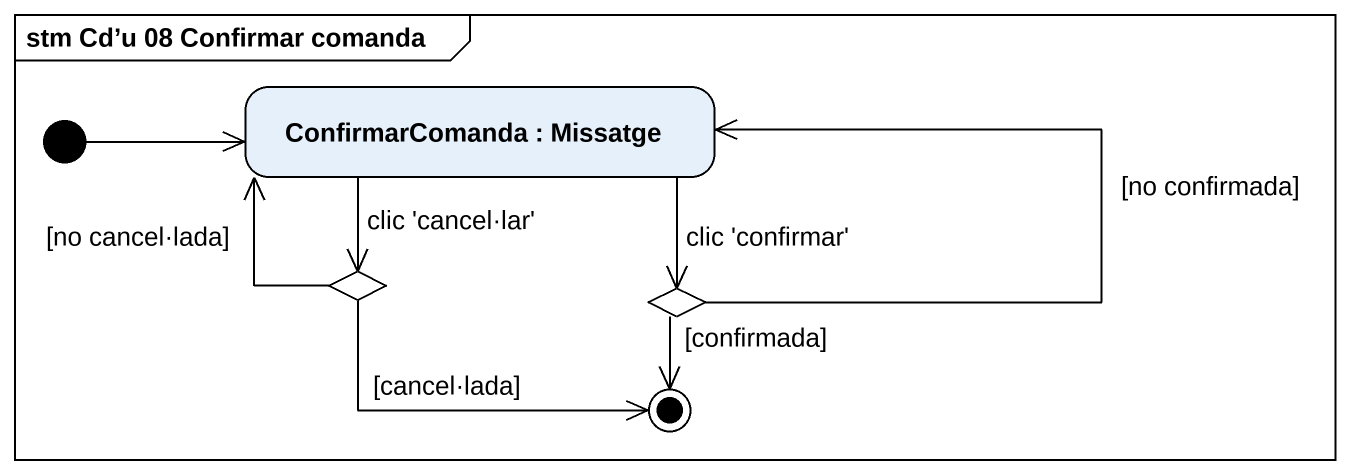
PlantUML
@startuml
mainframe stm Cd’u 08 Confirmar comanda
hide empty description
state "ConfirmarComanda : Missatge" as ConfirmarComanda
state choice1 <<choice>>
state choice2 <<choice>>
[*] -right-> ConfirmarComanda
ConfirmarComanda --> choice1 : clic 'cancel·lar'
ConfirmarComanda --> choice2 : clic 'confirmar'
choice1 -up-> ConfirmarComanda : [no cancel·lada]
choice2 -up-> ConfirmarComanda : [no confirmada]
choice1 -right-> [*] : [cancel·lada]
choice2 --> [*] : [confirmada]
@enduml
